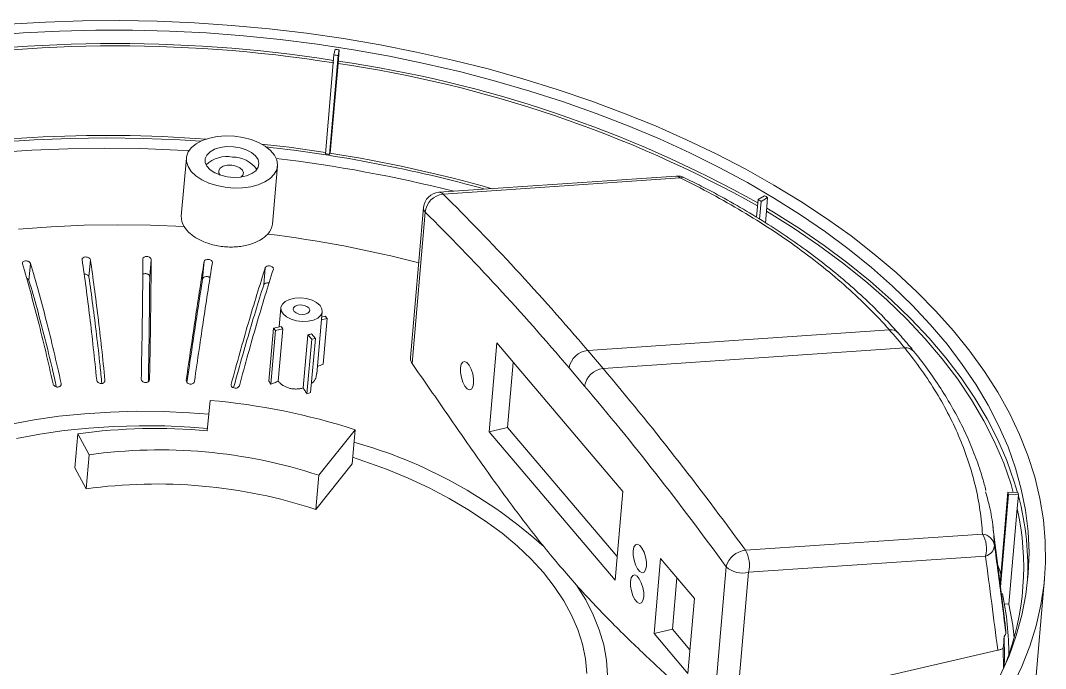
# Model space of a CAD drawing. Header units: inches. Extents: x -602 to 2189, y 557 to 1254.
# Drawn here: x 4.4 to 90.6, y 752.4 to 807 of the extents above; entities that cross this region are included whole.
import ezdxf

# ---------------------------------------------------------------- set-up
doc = ezdxf.new("R2010")
doc.units = ezdxf.units.IN

msp = doc.modelspace()

# ---------------------------------------------------------------- linework, layer by layer
at = {"color": 7, "linetype": 'Continuous', "lineweight": 15}
for p, q in [((30.757, 804.104), (30.03, 795.772)), ((30.757, 804.104), (30.856, 804.574)), ((31.101, 803.371), (31.201, 804.52)), ((31.201, 804.52), (31.102, 804.051)), ((31.102, 804.051), (30.374, 795.718)), ((30.442, 795.828), (31.101, 803.371)), ((30.374, 795.718), (30.399, 795.835)), ((18.334, 795.419), (17.907, 790.534)), ((25.578, 789.864), (26.005, 794.749)), ((59.546, 793.902), (39.592, 792.532)), ((59.895, 793.753), (39.941, 792.383)), ((66.457, 791.916), (67.003, 792.248)), ((67.257, 792.096), (66.711, 791.765)), ((67.157, 790.947), (67.257, 792.096)), ((38.294, 791.257), (37.19, 778.619)), ((66.457, 791.916), (66.328, 790.434)), ((66.711, 791.765), (66.581, 790.274)), ((38.444, 790.848), (37.332, 778.119)), ((67.071, 789.965), (67.157, 790.947)), ((10.251, 786.861), (10.125, 785.419)), ((15.371, 786.883), (15.245, 785.44)), ((5.211, 786.551), (5.085, 785.108)), ((19.827, 786.697), (19.701, 785.255)), ((24.97, 786.182), (24.844, 784.74)), ((25.655, 786.062), (25.657, 786.094)), ((26.284, 782.803), (26.144, 781.202)), ((29.314, 777.265), (29.771, 782.498)), ((30.184, 781.91), (29.71, 781.801)), ((29.73, 782.028), (30.026, 782.097)), ((30.184, 781.91), (29.847, 778.055)), ((30.026, 782.097), (30.184, 781.91)), ((25.67, 781.093), (25.28, 776.633)), ((25.828, 780.906), (25.433, 776.382)), ((25.67, 781.093), (26.3, 781.238)), ((25.828, 780.906), (25.67, 781.093)), ((26.458, 781.051), (25.828, 780.906)), ((26.458, 781.051), (26.072, 776.626)), ((77.501, 780.96), (52.11, 779.217)), ((28.559, 780.537), (28.168, 776.065)), ((28.879, 780.16), (28.478, 775.564)), ((28.879, 780.16), (28.559, 780.537)), ((29.19, 780.231), (28.794, 775.691)), ((28.87, 780.609), (29.19, 780.231)), ((29.19, 780.231), (28.879, 780.16)), ((44.466, 779.848), (43.814, 772.377)), ((55.071, 767.35), (44.466, 779.848)), ((52.11, 779.217), (53.408, 777.688)), ((53.408, 777.688), (78.798, 779.431)), ((45.848, 778.219), (45.37, 772.736)), ((51.848, 776.219), (50.55, 777.748)), ((20.324, 775.017), (20.084, 772.45)), ((9.207, 772.205), (8.956, 769.332)), ((9.207, 772.205), (10.14, 770.44)), ((29.489, 768.711), (32.531, 772.55)), ((32.531, 772.55), (32.28, 769.676)), ((45.37, 772.736), (43.814, 772.377)), ((43.814, 772.377), (54.419, 759.879)), ((45.37, 772.736), (54.593, 761.867)), ((10.14, 770.44), (9.889, 767.567)), ((29.238, 765.838), (32.28, 769.676)), ((8.956, 769.332), (9.889, 767.567)), ((29.489, 768.711), (29.238, 765.838)), ((54.419, 759.879), (55.071, 767.35)), ((87.489, 767.279), (86.819, 759.603)), ((87.533, 767.079), (86.855, 759.312)), ((88.327, 767.267), (87.489, 767.279)), ((87.533, 767.079), (88.371, 767.067)), ((88.271, 765.917), (88.371, 767.067)), ((88.271, 765.917), (87.568, 757.872)), ((87.189, 756.662), (86.214, 764.404)), ((65.388, 762.395), (85.342, 763.765)), ((85.601, 761.914), (65.647, 760.544)), ((58.245, 761.709), (57.693, 755.387)), ((61.094, 758.351), (58.245, 761.709)), ((62.658, 748.273), (63.77, 761.003)), ((65.647, 760.544), (64.562, 748.107)), ((59.627, 760.08), (59.249, 755.746)), ((89.64, 749.388), (90.568, 760.019)), ((87.015, 758.743), (86.927, 758.744)), ((60.542, 752.03), (61.094, 758.351)), ((87.187, 757.877), (87.568, 757.872)), ((59.249, 755.746), (57.693, 755.387)), ((57.693, 755.387), (60.542, 752.03)), ((59.249, 755.746), (60.716, 754.017)), ((87.096, 754.163), (87.121, 752.466)), ((75.739, 751.465), (86.628, 753.975))]:
    msp.add_line(p, q, dxfattribs=at)
at = {"color": 8, "linetype": 'Continuous', "lineweight": 15}
for p, q in [((11.478, 776.706), (11.473, 776.653)), ((7.792, 776.432), (7.78, 776.302)), ((22.109, 776.386), (22.103, 776.317))]:
    msp.add_line(p, q, dxfattribs=at)
at = {"color": 7, "linetype": 'Continuous', "lineweight": 15, "flags": 128}
for points in [[(87.85, 750.914), (88.658, 752.6), (89.331, 754.313), (89.867, 756.049), (90.265, 757.806), (90.525, 759.578), (90.646, 761.364), (90.627, 763.159), (90.469, 764.96), (90.171, 766.764), (89.735, 768.567), (89.162, 770.365), (88.452, 772.155), (87.607, 773.933), (86.629, 775.697), (85.519, 777.441), (84.28, 779.164), (82.914, 780.862), (81.423, 782.531), (79.811, 784.168), (78.081, 785.77), (76.237, 787.333), (74.281, 788.855), (72.217, 790.333), (70.051, 791.764), (67.785, 793.145), (65.425, 794.473), (62.974, 795.746), (60.439, 796.961), (57.823, 798.116), (55.132, 799.209), (52.371, 800.237), (49.546, 801.198), (46.661, 802.091), (43.724, 802.914), (40.739, 803.665), (37.712, 804.342), (34.649, 804.945), (31.557, 805.473), (28.441, 805.923), (25.307, 806.296), (22.162, 806.59), (19.012, 806.805), (15.862, 806.941), (12.719, 806.997), (9.59, 806.974), (6.48, 806.87), (3.395, 806.687)], [(86.827, 751.844), (87.574, 753.52), (88.185, 755.22), (88.66, 756.943), (88.998, 758.684), (89.197, 760.44), (89.258, 762.207), (89.181, 763.983), (88.964, 765.763), (88.61, 767.544), (88.119, 769.322), (87.491, 771.094), (86.728, 772.857), (85.831, 774.606), (84.803, 776.338), (83.644, 778.051), (82.359, 779.74), (80.948, 781.403), (79.415, 783.035), (77.764, 784.634), (75.996, 786.196), (74.116, 787.718), (72.128, 789.198), (70.035, 790.633), (67.841, 792.019), (65.552, 793.353), (63.17, 794.634), (60.702, 795.859), (58.153, 797.024), (55.526, 798.129), (52.827, 799.17), (50.063, 800.146), (47.237, 801.054), (44.356, 801.894), (41.426, 802.662), (38.452, 803.358), (35.441, 803.981), (32.397, 804.528), (29.328, 805), (26.24, 805.394), (23.137, 805.711), (20.028, 805.949), (16.917, 806.109), (13.811, 806.189), (10.717, 806.19), (7.64, 806.112), (4.586, 805.954), (1.562, 805.718)], [(22.373, 797.255), (21.643, 797.281), (20.933, 797.227), (20.267, 797.096), (19.67, 796.892), (19.164, 796.623), (18.766, 796.298), (18.491, 795.929), (18.349, 795.53), (18.345, 795.114), (18.479, 794.698), (18.747, 794.295), (19.138, 793.921), (19.639, 793.589), (20.231, 793.311), (20.894, 793.097), (21.602, 792.955), (22.331, 792.89), (23.054, 792.904), (23.746, 792.997), (24.38, 793.165), (24.934, 793.403), (25.389, 793.702), (25.727, 794.05), (25.936, 794.436), (26.009, 794.845), (25.944, 795.263), (25.742, 795.674), (25.411, 796.064), (24.963, 796.419), (24.414, 796.726), (23.783, 796.973), (23.095, 797.151), (22.373, 797.255)], [(19.562, 796.843), (17.787, 796.948), (14.703, 797.067), (11.626, 797.107), (8.565, 797.067), (5.524, 796.947), (2.509, 796.748)], [(22.29, 796.367), (21.722, 796.377), (21.183, 796.306), (20.706, 796.158), (20.321, 795.943), (20.051, 795.673), (19.915, 795.367), (19.921, 795.042), (20.068, 794.721), (20.347, 794.422), (20.74, 794.165), (21.223, 793.966), (21.766, 793.836), (22.334, 793.786), (22.892, 793.816), (23.404, 793.927), (23.839, 794.11), (24.168, 794.354), (24.373, 794.645), (24.438, 794.963), (24.362, 795.288), (24.147, 795.601), (23.808, 795.881), (23.366, 796.111), (22.849, 796.277), (22.29, 796.367)], [(30.054, 795.889), (26.994, 796.321), (24.669, 796.596)], [(2.315, 795.877), (5.325, 796.078), (8.362, 796.201), (11.42, 796.244), (14.493, 796.208), (17.574, 796.093), (18.557, 796.039)], [(22.15, 794.814), (21.768, 794.808), (21.43, 794.723), (21.183, 794.57), (21.058, 794.37), (21.073, 794.15), (21.187, 793.977)], [(22.945, 793.824), (23.085, 793.97), (23.141, 794.184), (23.055, 794.402), (22.84, 794.597), (22.524, 794.741), (22.15, 794.814)], [(88.286, 767.267), (88.018, 768.173), (87.39, 769.945), (86.627, 771.707), (85.731, 773.456), (84.702, 775.189), (83.544, 776.902), (82.258, 778.591), (80.848, 780.253), (79.315, 781.885), (77.663, 783.484), (75.896, 785.046), (74.016, 786.569), (72.027, 788.049), (69.934, 789.483), (67.741, 790.869), (67.18, 791.207)], [(87.937, 767.272), (87.747, 767.923), (87.127, 769.723), (86.366, 771.514), (85.467, 773.291), (84.431, 775.051), (83.26, 776.791), (81.957, 778.506), (80.525, 780.194), (78.967, 781.85), (77.285, 783.472), (75.483, 785.056), (73.566, 786.598), (71.536, 788.096), (69.398, 789.547), (67.157, 790.947)], [(4.198, 789.424), (6.944, 789.628), (9.718, 789.753), (12.513, 789.799), (15.324, 789.765), (18.142, 789.652)], [(25.659, 786.133), (25.659, 786.137), (25.623, 786.21), (25.552, 786.273), (25.454, 786.319), (25.341, 786.343), (25.224, 786.342), (25.118, 786.316), (25.033, 786.269), (24.98, 786.204), (24.97, 786.182), (24.97, 786.182)], [(29.583, 783.009), (29.743, 782.732), (29.764, 782.448), (29.644, 782.181), (29.393, 781.951), (29.032, 781.779), (28.589, 781.676), (28.101, 781.653), (27.607, 781.711), (27.146, 781.845), (26.757, 782.044), (26.472, 782.292), (26.312, 782.569), (26.291, 782.853), (26.41, 783.121), (26.661, 783.35), (27.022, 783.523), (27.465, 783.625), (27.954, 783.648), (28.448, 783.59), (28.908, 783.457), (29.297, 783.258), (29.583, 783.009)], [(28.65, 782.794), (28.723, 782.64), (28.691, 782.488), (28.558, 782.361), (28.344, 782.278), (28.082, 782.251), (27.811, 782.285), (27.573, 782.375), (27.405, 782.507), (27.331, 782.661), (27.363, 782.813), (27.497, 782.94), (27.711, 783.024), (27.973, 783.05), (28.243, 783.016), (28.481, 782.926), (28.65, 782.794)], [(41.403, 777.754), (41.406, 777.37), (41.476, 776.954), (41.604, 776.556), (41.774, 776.224), (41.967, 775.997), (42.158, 775.903), (42.325, 775.954), (42.447, 776.143), (42.511, 776.448), (42.507, 776.831), (42.438, 777.247), (42.31, 777.645), (42.139, 777.978), (41.947, 778.204), (41.756, 778.298), (41.589, 778.247), (41.466, 778.058), (41.403, 777.754)], [(22.107, 776.346), (22.105, 776.288), (22.142, 776.193), (22.218, 776.113), (22.319, 776.06), (22.432, 776.038), (22.544, 776.045), (22.646, 776.081), (22.729, 776.143), (22.784, 776.226), (22.793, 776.255), (22.793, 776.255)], [(55.945, 762.359), (55.948, 761.976), (56.018, 761.56), (56.146, 761.162), (56.316, 760.829), (56.509, 760.603), (56.7, 760.509), (56.867, 760.56), (56.99, 760.749), (57.053, 761.054), (57.05, 761.437), (56.98, 761.853), (56.852, 762.251), (56.682, 762.584), (56.489, 762.81), (56.298, 762.904), (56.131, 762.853), (56.008, 762.664), (55.945, 762.359)], [(86.626, 761.138), (86.762, 760.75), (86.887, 760.379)], [(55.719, 759.773), (55.723, 759.39), (55.792, 758.974), (55.92, 758.576), (56.091, 758.243), (56.283, 758.017), (56.474, 757.923), (56.641, 757.974), (56.764, 758.163), (56.827, 758.468), (56.824, 758.851), (56.754, 759.267), (56.626, 759.665), (56.456, 759.998), (56.263, 760.224), (56.072, 760.318), (55.905, 760.267), (55.783, 760.078), (55.719, 759.773)], [(87.568, 757.872), (87.886, 756.085), (88.009, 755.031)], [(87.166, 752.563), (87.198, 753.371), (87.166, 755.13)]]:
    msp.add_lwpolyline(points, dxfattribs=at)
at = {"color": 8, "linetype": 'Continuous', "lineweight": 15, "flags": 128}
for points in [[(20.215, 773.852), (18.6, 773.975), (16.369, 774.076), (14.146, 774.096), (11.939, 774.036), (9.758, 773.895), (7.611, 773.675), (5.507, 773.376), (3.453, 772.999)], [(4.02, 771.813), (6.005, 772.182), (8.041, 772.475), (10.119, 772.69), (12.23, 772.827), (14.367, 772.884), (16.52, 772.862), (18.681, 772.761), (20.114, 772.651)], [(32.328, 770.223), (33.272, 769.912), (35.178, 769.219), (37.014, 768.462), (38.774, 767.643), (40.45, 766.767), (42.035, 765.837), (43.522, 764.856), (44.906, 763.829), (46.181, 762.76), (47.341, 761.653), (48.382, 760.514)], [(48.382, 760.514), (49.299, 759.345), (50.09, 758.153), (50.75, 756.942), (51.276, 755.718), (51.668, 754.485), (51.922, 753.248), (52.038, 752.012)], [(53.773, 751.88), (53.685, 753.155), (53.458, 754.433), (53.091, 755.708), (52.586, 756.976), (51.945, 758.231), (51.171, 759.469)]]:
    msp.add_lwpolyline(points, dxfattribs=at)
at = {"color": 7, "linetype": 'Continuous', "lineweight": 15}
for centre, radius, start, end in [((12.427, 687.277), 117.784, 81.06733, 100.22128), ((12.466, 687.745), 117.117, 81.01519, 100.30882), ((12.492, 685.773), 119.733, 81.05827, 81.22516), ((12.404, 684.771), 121.215, 81.07901, 81.24386), ((16.462, 702.217), 102.207, 60.74479, 81.76555), ((16.424, 701.798), 102.827, 60.8993, 81.78422), ((11.674, 683.942), 113.377, 85.79379, 100.58598), ((12.135, 680.076), 116.993, 74.469, 83.65773), ((21.748, 793.034), 2.515, 79.30807, 134.11417), ((22.194, 792.918), 2.587, 36.7683, 89.54894), ((11.764, 677.44), 119.733, 81.05827, 81.22516), ((12.566, 681.775), 115.446, 74.16433, 81.11414), ((11.992, 678.696), 117.515, 75.79333, 83.20367), ((59.642, 792.505), 1.4, 63.93236, 93.92779), ((39.688, 791.135), 1.4, 93.92779, 175.00991), ((40.112, 790.718), 1.674, 95.85808, 175.52515), ((29.173, 728.565), 74.072, 59.05931, 59.28824), ((29.088, 729.073), 73.114, 59.03045, 59.26231), ((19.285, 790.429), 1.382, 175.62445, 214.20814), ((24.196, 790.002), 1.389, 315.20324, 354.33738), ((13.207, 692.238), 97.523, 75.34154, 82.94693), ((27.178, 781.823), 1.055, 213.66072, 226.9736), ((28.19, 782.85), 2.342, 279.07103, 286.89042), ((52.285, 777.469), 1.757, 95.71947, 170.8392), ((53.583, 775.939), 1.757, 95.71947, 170.8392), ((15.517, 719.796), 55.429, 72.12396, 85.02473), ((15.717, 724.809), 47.841, 84.76366, 97.82099), ((16.082, 727.81), 43.042, 71.85159, 97.93577), ((15.831, 724.936), 43.042, 71.85159, 97.93577), ((63.8, 761.904), 24.291, 12.30063, 12.784), ((64.358, 761.854), 24.573, 12.24632, 12.72404), ((65.634, 760.928), 23.521, 356.68306, 14.90632), ((66.07, 761.004), 22.739, 339.12352, 12.47873), ((83.258, 762.529), 2.422, 345.2749, 30.66919), ((85.175, 762.569), 1.208, 11.15634, 82.05395), ((85.341, 762.904), 1.024, 284.70518, 354.31458), ((65.573, 760.543), 1.861, 95.70329, 165.6941), ((63.305, 761.159), 2.422, 345.2749, 30.66919), ((65.136, 762.519), 2.041, 227.99134, 284.52304), ((64.529, 753.802), 23.022, 359.37269, 12.39448), ((64.473, 753.801), 22.895, 4.26224, 7.17897)]:
    msp.add_arc(centre, radius, start, end, dxfattribs=at)
at = {"color": 8, "linetype": 'Continuous', "lineweight": 15}
for centre, radius, start, end in [((59.556, 793.442), 0.46, 42.47835, 91.21717), ((60.087, 793.368), 0.43, 67.42959, 116.54982), ((39.602, 792.072), 0.46, 42.47835, 91.21717), ((38.845, 791.227), 0.552, 176.94068, 223.39086), ((77.619, 780.115), 0.853, 44.0641, 97.96279), ((78.897, 778.538), 0.898, 41.69887, 96.27517), ((21.79, 733.212), 39.735, 47.86349, 74.4546)]:
    msp.add_arc(centre, radius, start, end, dxfattribs=at)
at = {"color": 7, "linetype": 'Continuous', "lineweight": 15}
for centre, major_axis, ratio, start_param, end_param in [((31.516, 545.789), (-61.291, 275.917), 0.408479, 5.623889, 5.719387), ((30.272, 545.502), (-61.176, 274.521), 0.407985, 5.623683, 5.719181), ((22.262, 776.358), (62.42, -16.011), 0.484069, 0.577234, 0.622247), ((32.814, 544.26), (-61.291, 275.917), 0.408479, 5.528392, 5.623889), ((31.57, 543.973), (-61.176, 274.521), 0.407985, 5.528186, 5.623683)]:
    msp.add_ellipse(centre, major_axis=major_axis, ratio=ratio, start_param=start_param, end_param=end_param, dxfattribs=at)
for points, knots in [([(77.501, 780.96), (76.407, 782.193), (75.217, 783.381), (72.651, 785.676), (71.276, 786.782), (68.34, 788.915), (66.779, 789.941), (64.295, 791.421), (63.441, 791.905), (61.698, 792.847), (60.806, 793.306), (59.895, 793.753)], [0, 0, 0, 0, 0.25, 0.25, 0.5, 0.5, 0.75, 0.75, 0.875, 0.875, 1, 1, 1, 1]), ([(78.23, 780.707), (77.772, 781.211), (76.842, 782.231), (75.304, 783.722), (73.654, 785.192), (71.894, 786.622), (70.034, 788.009), (68.074, 789.351), (66.024, 790.644), (63.884, 791.882), (61.961, 792.922), (60.72, 793.526), (60.248, 793.756)], [0, 0, 0, 0, 0.100749, 0.204165, 0.308268, 0.412526, 0.517167, 0.621909, 0.726781, 0.831441, 0.935891, 1, 1, 1, 1]), ([(18.142, 789.652), (18.273, 789.437), (18.45, 789.234), (18.785, 788.946), (18.909, 788.854), (19.172, 788.681), (19.312, 788.599), (19.61, 788.448), (19.77, 788.378), (20.098, 788.251), (20.267, 788.196), (20.79, 788.051), (21.162, 787.983), (21.717, 787.933), (21.902, 787.925), (22.274, 787.925), (22.46, 787.934), (22.821, 787.967), (22.998, 787.992), (23.343, 788.057), (23.513, 788.099), (23.996, 788.243), (24.288, 788.367), (24.801, 788.666), (25.014, 788.835), (25.182, 789.023)], [0, 0, 0, 0, 0.125, 0.125, 0.1875, 0.1875, 0.25, 0.25, 0.3125, 0.3125, 0.375, 0.375, 0.5, 0.5, 0.5625, 0.5625, 0.625, 0.625, 0.6875, 0.6875, 0.75, 0.75, 0.875, 0.875, 1, 1, 1, 1]), ([(10.251, 786.861), (10.242, 786.92), (10.196, 786.978), (10.056, 787.062), (9.961, 787.087), (9.78, 787.088), (9.693, 787.064), (9.576, 786.982), (9.547, 786.924), (9.556, 786.865)], [0, 0, 0, 0, 0.25, 0.25, 0.5, 0.5, 0.75, 0.75, 1, 1, 1, 1]), ([(9.556, 786.865), (9.782, 785.339), (9.997, 783.73), (10.406, 780.348), (10.601, 778.576), (10.785, 776.722)], [0, 0, 0, 0, 0.5, 0.5, 1, 1, 1, 1]), ([(11.478, 776.706), (11.294, 778.563), (11.1, 780.337), (10.691, 783.722), (10.476, 785.333), (10.251, 786.861)], [0, 0, 0, 0, 0.5, 0.5, 1, 1, 1, 1]), ([(14.673, 786.926), (14.666, 785.406), (14.652, 783.804), (14.605, 780.436), (14.574, 778.67), (14.534, 776.822)], [0, 0, 0, 0, 0.5, 0.5, 1, 1, 1, 1]), ([(15.371, 786.883), (15.371, 786.942), (15.334, 787.002), (15.205, 787.092), (15.114, 787.122), (14.932, 787.133), (14.841, 787.115), (14.71, 787.04), (14.673, 786.985), (14.673, 786.926)], [0, 0, 0, 0, 0.25, 0.25, 0.5, 0.5, 0.75, 0.75, 1, 1, 1, 1]), ([(15.231, 776.767), (15.271, 778.618), (15.303, 780.386), (15.349, 783.757), (15.364, 785.362), (15.371, 786.883)], [0, 0, 0, 0, 0.5, 0.5, 1, 1, 1, 1]), ([(20.522, 786.615), (20.531, 786.674), (20.503, 786.735), (20.388, 786.831), (20.301, 786.866), (20.119, 786.887), (20.025, 786.875), (19.883, 786.808), (19.837, 786.756), (19.827, 786.697)], [0, 0, 0, 0, 0.25, 0.25, 0.5, 0.5, 0.75, 0.75, 1, 1, 1, 1]), ([(5.211, 786.551), (5.193, 786.61), (5.139, 786.665), (4.988, 786.741), (4.891, 786.761), (4.713, 786.752), (4.631, 786.724), (4.528, 786.634), (4.509, 786.575), (4.527, 786.516)], [0, 0, 0, 0, 0.25, 0.25, 0.5, 0.5, 0.75, 0.75, 1, 1, 1, 1]), ([(4.527, 786.516), (4.982, 784.996), (5.425, 783.393), (6.285, 780.024), (6.703, 778.257), (7.109, 776.409)], [0, 0, 0, 0, 0.5, 0.5, 1, 1, 1, 1]), ([(7.792, 776.432), (7.386, 778.283), (6.969, 780.052), (6.109, 783.424), (5.666, 785.029), (5.211, 786.551)], [0, 0, 0, 0, 0.5, 0.5, 1, 1, 1, 1]), ([(19.827, 786.697), (19.589, 785.198), (19.344, 783.615), (18.842, 780.286), (18.585, 778.539), (18.321, 776.71)], [0, 0, 0, 0, 0.5, 0.5, 1, 1, 1, 1]), ([(19.015, 776.617), (19.279, 778.448), (19.536, 780.196), (20.038, 783.53), (20.283, 785.114), (20.522, 786.615)], [0, 0, 0, 0, 0.5, 0.5, 1, 1, 1, 1]), ([(24.97, 786.182), (24.502, 784.715), (24.029, 783.164), (23.075, 779.899), (22.594, 778.184), (22.109, 776.386)], [0, 0, 0, 0, 0.5, 0.5, 1, 1, 1, 1]), ([(22.793, 776.255), (23.279, 778.055), (23.76, 779.772), (24.714, 783.041), (25.187, 784.593), (25.655, 786.062)], [0, 0, 0, 0, 0.5, 0.5, 1, 1, 1, 1]), ([(5.085, 785.108), (5.073, 785.133), (5.051, 785.183), (4.976, 785.246), (4.911, 785.272), (4.881, 785.284)], [0, 0, 0, 0, 0.350399, 0.701246, 1, 1, 1, 1]), ([(7.386, 776.156), (7.275, 776.656), (6.961, 778.068), (6.419, 780.269), (5.765, 782.773), (5.312, 784.329), (5.085, 785.108)], [0, 0, 0, 0, 0.153693, 0.43411, 0.716689, 1, 1, 1, 1]), ([(10.125, 785.419), (10.117, 785.444), (10.102, 785.495), (10.032, 785.563), (9.936, 785.614), (9.829, 785.643), (9.759, 785.643), (9.728, 785.643)], [0, 0, 0, 0, 0.209263, 0.418802, 0.627977, 0.836414, 1, 1, 1, 1]), ([(11.221, 776.433), (11.171, 776.935), (11.028, 778.352), (10.772, 780.561), (10.459, 783.074), (10.236, 784.636), (10.125, 785.419)], [0, 0, 0, 0, 0.153682, 0.434103, 0.716686, 1, 1, 1, 1]), ([(15.245, 785.44), (15.241, 785.466), (15.234, 785.517), (15.173, 785.588), (15.085, 785.644), (14.974, 785.68), (14.855, 785.691), (14.745, 785.678), (14.689, 785.653), (14.664, 785.641)], [0, 0, 0, 0, 0.146893, 0.293987, 0.440826, 0.587147, 0.732986, 0.87856, 1, 1, 1, 1]), ([(15.127, 776.577), (15.137, 777.048), (15.165, 778.43), (15.199, 780.603), (15.231, 783.106), (15.24, 784.661), (15.245, 785.44)], [0, 0, 0, 0, 0.146062, 0.429008, 0.714135, 1, 1, 1, 1]), ([(19.701, 785.255), (19.582, 784.497), (19.343, 782.978), (18.969, 780.52), (18.648, 778.37), (18.448, 776.989), (18.38, 776.516)], [0, 0, 0, 0, 0.282583, 0.56588, 0.851351, 1, 1, 1, 1]), ([(20.322, 785.336), (20.303, 785.351), (20.259, 785.388), (20.16, 785.424), (20.043, 785.443), (19.925, 785.435), (19.822, 785.402), (19.745, 785.348), (19.71, 785.295), (19.703, 785.263), (19.701, 785.255)], [0, 0, 0, 0, 0.1063925, 0.248204, 0.3895486, 0.5306363, 0.6717645, 0.8132153, 0.9551585, 1, 1, 1, 1]), ([(24.844, 784.74), (24.611, 783.997), (24.144, 782.511), (23.43, 780.101), (22.816, 777.958), (22.437, 776.567), (22.302, 776.069)], [0, 0, 0, 0, 0.279581, 0.559869, 0.842308, 1, 1, 1, 1]), ([(25.289, 784.886), (25.264, 784.892), (25.202, 784.907), (25.096, 784.904), (24.988, 784.878), (24.902, 784.829), (24.859, 784.779), (24.847, 784.747), (24.844, 784.74)], [0, 0, 0, 0, 0.1311733, 0.3319722, 0.5328285, 0.7341441, 0.9361603, 1, 1, 1, 1]), ([(79.572, 779.13), (79.464, 779.262), (79.034, 779.79), (78.576, 780.315), (78.233, 780.708)], [0, 0, 0, 0, 0.250059, 1, 1, 1, 1]), ([(85.342, 763.765), (85.302, 764.439), (85.232, 765.113), (85.032, 766.461), (84.902, 767.136), (84.423, 769.148), (83.988, 770.473), (82.893, 773.092), (82.233, 774.385), (80.687, 776.935), (79.801, 778.193), (78.798, 779.431)], [0, 0, 0, 0, 0.125, 0.125, 0.25, 0.25, 0.5, 0.5, 0.75, 0.75, 1, 1, 1, 1]), ([(85.622, 767.443), (85.537, 767.784), (85.31, 768.695), (84.803, 770.168), (84.116, 771.859), (83.299, 773.539), (82.363, 775.202), (81.299, 776.843), (80.363, 778.153), (79.743, 778.902), (79.557, 779.126)], [0, 0, 0, 0, 0.084131, 0.224824, 0.366392, 0.508544, 0.651607, 0.794951, 0.938848, 1, 1, 1, 1]), ([(37.332, 778.119), (37.27, 778.224), (37.174, 778.386), (37.201, 778.558), (37.21, 778.618)], [0, 0, 0, 0, 0.652438, 1, 1, 1, 1]), ([(29.367, 777.875), (29.441, 777.903), (29.601, 777.963), (29.761, 778.023), (29.847, 778.055)], [0, 0, 0, 0, 0.459725, 1, 1, 1, 1]), ([(37.332, 778.119), (38.255, 776.802), (39.177, 775.469), (41.019, 772.804), (41.941, 771.473), (43.788, 768.85), (44.714, 767.559), (46.574, 765.054), (47.509, 763.84), (48.448, 762.678)], [0, 0, 0, 0, 0.25, 0.25, 0.5, 0.5, 0.75, 0.75, 1, 1, 1, 1]), ([(10.785, 776.722), (10.792, 776.648), (10.835, 776.575), (10.971, 776.466), (11.065, 776.431), (11.25, 776.426), (11.339, 776.456), (11.457, 776.561), (11.485, 776.632), (11.478, 776.706)], [0, 0, 0, 0, 0.25, 0.25, 0.5, 0.5, 0.75, 0.75, 1, 1, 1, 1]), ([(14.534, 776.822), (14.533, 776.749), (14.567, 776.675), (14.691, 776.559), (14.782, 776.519), (14.967, 776.503), (15.061, 776.528), (15.192, 776.625), (15.23, 776.694), (15.231, 776.767)], [0, 0, 0, 0, 0.25, 0.25, 0.5, 0.5, 0.75, 0.75, 1, 1, 1, 1]), ([(18.321, 776.71), (18.311, 776.638), (18.336, 776.562), (18.447, 776.44), (18.534, 776.396), (18.718, 776.37), (18.815, 776.389), (18.959, 776.477), (19.005, 776.544), (19.015, 776.617)], [0, 0, 0, 0, 0.25, 0.25, 0.5, 0.5, 0.75, 0.75, 1, 1, 1, 1]), ([(25.433, 776.382), (25.54, 776.423), (25.647, 776.464), (25.86, 776.545), (25.966, 776.586), (26.072, 776.626)], [0, 0, 0, 0, 0.5, 0.5, 1, 1, 1, 1]), ([(26.072, 776.626), (26.123, 776.56), (26.182, 776.497), (26.313, 776.38), (26.386, 776.324), (26.541, 776.225), (26.623, 776.181), (26.799, 776.105), (26.892, 776.072), (27.082, 776.02), (27.179, 776.002), (27.378, 775.977), (27.48, 775.972), (27.681, 775.976), (27.78, 775.984), (27.977, 776.015), (28.075, 776.037), (28.168, 776.065)], [0, 0, 0, 0, 0.125, 0.125, 0.25, 0.25, 0.375, 0.375, 0.5, 0.5, 0.625, 0.625, 0.75, 0.75, 0.875, 0.875, 1, 1, 1, 1]), ([(28.861, 776.452), (28.881, 776.466), (29.055, 776.583), (29.236, 776.87), (29.278, 777.144), (29.297, 777.267)], [0, 0, 0, 0, 0.070259, 0.583208, 1, 1, 1, 1]), ([(7.109, 776.409), (7.125, 776.336), (7.175, 776.265), (7.322, 776.164), (7.419, 776.134), (7.601, 776.14), (7.685, 776.174), (7.788, 776.286), (7.808, 776.359), (7.792, 776.432)], [0, 0, 0, 0, 0.25, 0.25, 0.5, 0.5, 0.75, 0.75, 1, 1, 1, 1]), ([(28.168, 776.065), (28.182, 776.043), (28.196, 776.021), (28.224, 775.976), (28.236, 775.956), (28.274, 775.894), (28.351, 775.77), (28.427, 775.647), (28.478, 775.564)], [0, 0, 0, 0, 0.125, 0.125, 0.25, 0.25, 0.5, 1, 1, 1, 1]), ([(85.597, 767.33), (85.738, 766.84), (86.047, 765.761), (86.251, 764.247), (86.328, 763.23), (86.36, 762.802)], [0, 0, 0, 0, 0.326182, 0.71664, 1, 1, 1, 1]), ([(51.171, 759.469), (50.716, 759.979), (50.261, 760.503), (49.353, 761.573), (48.9, 762.118), (48.448, 762.678)], [0, 0, 0, 0, 0.5, 0.5, 1, 1, 1, 1]), ([(86.36, 762.802), (86.453, 762.088), (86.546, 761.373), (86.638, 760.659), (86.861, 758.94), (87.084, 757.222), (87.305, 755.503)], [0, 0, 0, 0, 0.004, 0.004, 0.004, 0.01361826, 0.01361826, 0.01361826, 0.01361826]), ([(51.171, 759.469), (52.115, 758.411), (53.065, 757.404), (54.973, 755.468), (55.931, 754.539), (57.851, 752.722), (58.813, 751.835), (60.736, 750.062), (61.697, 749.176), (62.658, 748.273)], [0, 0, 0, 0, 0.25, 0.25, 0.5, 0.5, 0.75, 0.75, 1, 1, 1, 1]), ([(87.305, 755.503), (87.31, 755.437), (87.3, 755.372), (87.254, 755.247), (87.216, 755.186), (87.166, 755.13)], [0, 0, 0, 0, 0.5, 0.5, 1, 1, 1, 1]), ([(87.096, 754.163), (87.032, 754.121), (86.961, 754.085), (86.805, 754.022), (86.719, 753.996), (86.628, 753.975)], [0, 0, 0, 0, 0.5, 0.5, 1, 1, 1, 1])]:
    msp.add_open_spline(points, degree=3, knots=knots, dxfattribs=at)
for points in [[(25.28, 776.633), (25.306, 776.591), (25.357, 776.507), (25.408, 776.424), (25.433, 776.382)], [(28.478, 775.564), (28.531, 775.585), (28.636, 775.627), (28.741, 775.67), (28.794, 775.691)], [(86.628, 753.975), (86.287, 756.622), (85.945, 759.268), (85.601, 761.914)], [(87.166, 755.13), (87.144, 754.797), (87.12, 754.477), (87.096, 754.163)]]:
    msp.add_open_spline(points, degree=3, dxfattribs=at)

doc.saveas('drawing.dxf')
